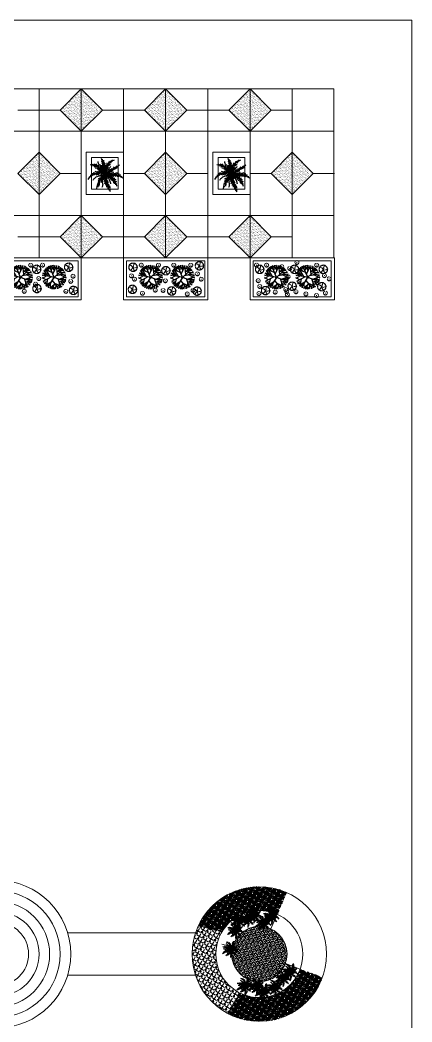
# Model space of a CAD drawing. Header units: millimetres. Extents: x 216896 to 446004, y 63591 to 243769.
# Drawn here: x 408846 to 446004, y 148796 to 243769 of the extents above; entities that cross this region are included whole.
import ezdxf

# ---------------------------------------------------------------- set-up
doc = ezdxf.new("R2010")
doc.units = ezdxf.units.MM
doc.layers.add('concr. box', color=250, linetype='Continuous', lineweight=20)
doc.layers.add('trees 1', color=84, linetype='Continuous', lineweight=5)
doc.layers.add('green', color=7, linetype='Continuous', true_color=0x45e718)
doc.layers.add('trees', color=7, linetype='Continuous', true_color=0x547000)
doc.layers.add('line pedestr', color=7, linetype='Continuous', lineweight=5, true_color=0x1c1c1c)
doc.layers.add('trees 2', color=7, linetype='Continuous', lineweight=5, true_color=0x91c200)
pattern_1 = [(148.3581808, (191652887.54, 11245906.94), (240.794809, 390.7670149), [459, 0]), (58.3581808, (191652887.54, 11245906.94), (390.7670149, -240.794809), [459, 0]), (148.3581808, (191652792.6, 11246100.25), (240.794809, 390.7670149), [94.5, -135, 94.5, -135]), (148.3581808, (191652913, 11246295.63), (240.794809, 390.7670149), [94.5, -135, 94.5, -135]), (58.3581808, (191652885.46, 11246122.3), (390.7670149, -240.794809), [94.5, -135, 94.5, -135]), (58.3581808, (191652690.1, 11246242.7), (390.7670149, -240.794809), [94.5, -135, 94.5, -135]), (103.3581808, (191652712.13, 11246149.82), (315.78091196, 74.98610296), [95.45941543, -229.1025971]), (103.3581808, (191652935.04, 11246202.75), (315.78091196, 74.98610296), [95.45941543, -229.1025971]), (13.3581808, (191652792.6, 11246100.25), (74.98610296, -315.78091196), [95.45941543, -229.1025971]), (13.3581808, (191652739.65, 11246323.15), (74.98610296, -315.78091196), [95.45941543, -229.1025971])]

# ---------------------------------------------------------------- blocks, each defined once
blk = doc.blocks.new('PAL')
for points in [[(153.96, 156.7), (154.14, 156.59), (154.07, 156.73)], [(154.08, 156.47), (154.34, 156.43), (154.19, 156.61)], [(154.24, 156.28), (154.6, 156.3), (154.42, 156.48)], [(154.43, 156.16), (154.83, 156.23), (154.61, 156.44)], [(154.77, 156.45), (155.1, 156.2), (154.66, 156.06)], [(155, 157.9), (154.96, 157.58), (154.9, 157.65)], [(154.92, 155.99), (155.31, 156.21), (155, 156.49)], [(154.93, 157.47), (155.05, 157.35), (155.11, 157.77)], [(155.19, 157.63), (155.18, 157.1), (155, 157.26)], [(155.02, 157.06), (155.3, 156.92), (155.32, 157.34)], [(155.05, 156.85), (155.45, 156.72), (155.41, 157.17)], [(155.25, 156.53), (155.53, 156.25), (155.16, 155.97)], [(155.52, 156.96), (155.58, 156.58), (155.2, 156.65)], [(155.63, 155.77), (155.61, 156.06), (155.24, 155.98)], [(155.42, 156.1), (155.71, 156.21), (155.71, 155.94)], [(155.44, 156.51), (155.72, 156.45), (155.65, 156.72)], [(155.5, 155.84), (155.77, 156.02), (155.81, 155.67)], [(155.51, 156.07), (155.7, 156.31), (155.52, 156.47)], [(155.57, 155.96), (155.78, 156.18), (155.84, 155.9)], [(155.63, 157.03), (155.85, 156.67), (156.13, 156.88)], [(156.19, 157.24), (155.87, 156.84), (155.67, 157.27)], [(156.05, 156.7), (155.83, 156.5), (155.67, 156.76)], [(156.04, 156.05), (155.82, 156.21), (155.78, 155.91)], [(155.79, 157.5), (155.92, 157.07), (156.22, 157.43)], [(156.08, 155.84), (155.83, 156.09), (155.8, 155.75)], [(156.32, 157.65), (155.99, 157.33), (155.9, 157.69)], [(156.05, 156.07), (155.92, 156.32), (156.11, 156.35)], [(156.21, 156.41), (155.96, 156.41), (156.06, 156.61)], [(156.27, 156.26), (156.02, 156.36), (156.4, 156.55)], [(156.04, 157.9), (156.05, 157.53), (156.44, 157.83)], [(156.3, 156.29), (156.04, 156.25), (156.18, 155.99)], [(156.38, 156.49), (156.12, 156.47), (156.2, 156.74)], [(156.49, 158.02), (156.14, 157.75), (156.17, 158.07)], [(156.33, 155.88), (156.18, 156.17), (156.47, 156.2)], [(156.49, 158.28), (156.23, 157.96), (156.3, 158.23)], [(156.54, 156.2), (156.26, 156.32), (156.63, 156.59)], [(156.57, 156.59), (156.28, 156.54), (156.33, 156.85)], [(156.63, 156.08), (156.37, 156.06), (156.43, 155.8)], [(156.8, 156.7), (156.46, 156.65), (156.49, 156.98)], [(156.82, 156.17), (156.48, 156.32), (156.88, 156.61)], [(156.66, 157.15), (156.58, 156.75), (156.99, 156.83)], [(157.13, 157.03), (156.72, 156.87), (156.84, 157.36)], [(157.26, 156.2), (156.72, 156.34), (157.1, 156.61)], [(156.95, 157.5), (156.9, 157.09), (157.17, 157.21)], [(157.49, 156.32), (156.99, 156.39), (157.38, 156.63)], [(157.19, 157.52), (157.02, 157.29), (157.07, 157.63)], [(157.65, 156.45), (157.32, 156.48), (157.48, 156.65)], [(157.85, 156.67), (157.55, 156.57), (157.69, 156.7)], [(154.28, 155.17), (154.51, 155.31), (154.24, 155.31)], [(154.5, 155.15), (154.74, 155.39), (154.4, 155.42)], [(154.7, 155.16), (154.98, 155.51), (154.54, 155.52)], [(154.66, 155.6), (155.18, 155.65), (155.05, 155.27)], [(155.27, 155.39), (155.34, 155.77), (154.91, 155.76)], [(155.04, 155.85), (155.47, 155.9), (155.47, 155.57)], [(155.43, 155.5), (155.72, 155.71), (155.85, 155.27)], [(155.44, 155.66), (155.75, 155.88), (155.82, 155.49)], [(155.44, 155.32), (155.68, 155.55), (155.83, 155.02)], [(155.47, 155.04), (155.63, 155.32), (155.75, 154.86)], [(155.64, 154.72), (155.58, 155.13), (155.47, 154.84)], [(155.49, 154.58), (155.53, 154.93)], [(156.15, 155.64), (155.86, 155.88), (155.86, 155.5)], [(155.86, 155.5), (155.95, 155.25), (155.94, 155.63), (156.29, 155.5)], [(156.43, 155.28), (156.02, 155.45), (156.1, 155.02)], [(156.31, 154.86), (156.15, 155.26), (156.47, 155.17)], [(156.54, 155.01), (156.29, 155.09), (156.45, 154.79)], [(156.71, 154.71), (156.49, 154.91), (156.6, 154.92)], [(156.59, 155.7), (156.52, 155.97), (156.78, 155.97)], [(157.15, 155.7), (156.66, 155.89), (156.96, 155.48)], [(157.23, 155.38), (156.97, 155.66), (157.32, 155.56)]]:
    blk.add_lwpolyline(points)
for centre, radius, start, end in [((160.55, 156.02), 4.74, 149.2725, 175.7189), ((155.13, 157.62), 1.42, 206.1678, 298.8527), ((153.84, 157.46), 2.25, 276.4241, 331.1994), ((157.33, 158.34), 2.48, 186.8007, 232.5313), ((146.93, 157.4), 8.94, 341.0229, 353.4051), ((157.53, 156.27), 1.71, 176.7505, 249.5716), ((155.43, 158.12), 1.79, 282.3691, 348.2759), ((156.36, 159.29), 2.97, 259.4397, 302.1776), ((147.87, 142.03), 16.4, 53.9971, 61.0215)]:
    blk.add_arc(centre, radius, start, end)
for points in [[(155.82, 156.37), (154.97, 156.64), (154.58, 156.86), (154.4, 157.11)], [(155.82, 156.37), (155.36, 155.39), (155.06, 155.1), (155.02, 154.87)], [(155.82, 156.37), (155.5, 157.22), (155.56, 157.59), (155.46, 157.94)], [(155.82, 156.37), (156.33, 157), (156.45, 157.4), (156.47, 157.48)], [(155.82, 156.37), (156.3, 155.68), (156.51, 155.44)]]:
    blk.add_spline(points, degree=3)
blk = doc.blocks.new('A13')
at = {"xscale": -1.401592727182447, "yscale": 1.401592727182432, "zscale": 1.401592727182435, "rotation": 180}
blk.add_blockref('PAL', (-218.39, 219.17), dxfattribs=at)
blk = doc.blocks.new('arber')
at = {"layer": 'trees 2'}
for p, q in [((-0.191, -0.004), (-0.181, 0.005)), ((-0.19, 0.014), (-0.175, 0.017)), ((-0.176, 0.032), (-0.189, 0.034)), ((-0.171, 0.015), (-0.189, 0.021)), ((-0.188, 0.008), (-0.177, 0.001)), ((-0.166, 0.042), (-0.184, 0.044)), ((-0.171, 0.048), (-0.179, 0.056)), ((-0.177, 0.071), (-0.165, 0.075)), ((-0.165, 0.062), (-0.174, 0.065)), ((-0.17, 0.081), (-0.162, 0.07)), ((-0.169, 0.088), (-0.155, 0.085)), ((-0.151, 0.081), (-0.165, 0.094)), ((-0.15, 0.099), (-0.161, 0.105)), ((-0.136, 0.104), (-0.152, 0.113)), ((-0.139, 0.112), (-0.144, 0.122)), ((-0.135, 0.135), (-0.122, 0.135)), ((-0.128, 0.123), (-0.135, 0.129)), ((-0.125, 0.142), (-0.122, 0.129)), ((-0.122, 0.148), (-0.11, 0.139)), ((-0.107, 0.135), (-0.116, 0.152)), ((-0.1, 0.15), (-0.107, 0.161)), ((-0.085, 0.151), (-0.096, 0.164)), ((-0.085, 0.159), (-0.085, 0.17)), ((-0.07, 0.164), (-0.074, 0.172)), ((-0.06, 0.181), (-0.062, 0.168)), ((-0.055, 0.185), (-0.047, 0.173)), ((-0.034, 0.179), (-0.037, 0.191)), ((0.021, -0.005), (-0.021, 0.005)), ((-0.017, 0.181), (-0.013, 0.191)), ((-0.001, 0.18), (-0.002, 0.19)), ((0.008, 0.015), (-0.001, -0.021)), ((0.003, 0.195), (0.011, 0.185)), ((0.055, 0.175), (0.062, 0.183)), ((0.095, 0.173), (0.091, 0.159)), ((0.119, 0.143), (0.129, 0.147)), ((0.129, 0.132), (0.135, 0.139)), ((0.142, 0.139), (0.141, 0.126)), ((0.157, 0.104), (0.167, 0.111)), ((0.165, 0.089), (0.176, 0.089)), ((0.171, 0.074), (0.179, 0.078)), ((0.188, 0.064), (0.174, 0.066)), ((0.174, 0.051), (0.193, 0.052)), ((0.192, 0.059), (0.179, 0.051)), ((0.185, 0.076), (0.18, 0.064)), ((0.18, 0.024), (0.197, 0.029)), ((0.186, 0.038), (0.198, 0.04)), ((0.187, 0.021), (0.198, 0.017)), ((0.187, 0.005), (0.196, 0.006)), ((0.201, 0.001), (0.192, -0.007)), ((-0.177, -0.023), (-0.187, -0.019)), ((-0.17, -0.027), (-0.187, -0.032)), ((-0.175, -0.041), (-0.187, -0.043)), ((-0.177, -0.008), (-0.186, -0.009)), ((-0.164, -0.053), (-0.183, -0.055)), ((-0.181, -0.062), (-0.169, -0.054)), ((-0.165, -0.015), (-0.177, -0.023)), ((-0.177, -0.067), (-0.164, -0.069)), ((-0.175, -0.079), (-0.169, -0.067)), ((-0.159, -0.04), (-0.171, -0.048)), ((-0.16, -0.077), (-0.168, -0.081)), ((-0.155, -0.091), (-0.166, -0.092)), ((-0.151, -0.054), (-0.163, -0.062)), ((-0.147, -0.092), (-0.161, -0.103)), ((-0.147, -0.107), (-0.157, -0.114)), ((-0.143, -0.065), (-0.155, -0.073)), ((-0.155, -0.073), (-0.154, -0.082)), ((-0.131, -0.114), (-0.148, -0.123)), ((-0.133, -0.097), (-0.145, -0.105)), ((-0.144, -0.129), (-0.135, -0.116)), ((-0.14, -0.08), (-0.14, -0.09)), ((-0.138, -0.132), (-0.125, -0.129)), ((-0.131, -0.142), (-0.131, -0.129)), ((-0.117, -0.098), (-0.129, -0.105)), ((-0.128, -0.088), (-0.127, -0.098)), ((-0.114, -0.112), (-0.126, -0.12)), ((-0.119, -0.134), (-0.125, -0.141)), ((-0.108, -0.146), (-0.118, -0.15)), ((-0.109, -0.124), (-0.109, -0.134)), ((-0.1, -0.143), (-0.109, -0.159)), ((-0.096, -0.133), (-0.102, -0.14)), ((-0.086, -0.152), (-0.102, -0.156)), ((-0.095, -0.157), (-0.101, -0.167)), ((-0.088, -0.112), (-0.1, -0.12)), ((-0.088, -0.144), (-0.099, -0.147)), ((-0.077, -0.158), (-0.09, -0.172)), ((-0.073, -0.122), (-0.084, -0.128)), ((-0.084, -0.176), (-0.081, -0.161)), ((-0.083, -0.129), (-0.082, -0.138)), ((-0.079, -0.156), (-0.076, -0.165)), ((-0.07, -0.137), (-0.078, -0.148)), ((-0.077, -0.177), (-0.066, -0.169)), ((-0.067, -0.183), (-0.072, -0.171)), ((-0.059, -0.142), (-0.065, -0.15)), ((-0.059, -0.172), (-0.061, -0.181)), ((-0.06, -0.156), (-0.056, -0.164)), ((-0.045, -0.137), (-0.053, -0.148)), ((-0.044, -0.178), (-0.052, -0.186)), ((-0.047, -0.149), (-0.051, -0.163)), ((-0.044, -0.159), (-0.048, -0.168)), ((-0.034, -0.166), (-0.043, -0.174)), ((-0.029, -0.174), (-0.042, -0.183)), ((-0.038, -0.173), (-0.04, -0.19)), ((-0.027, -0.141), (-0.035, -0.151)), ((-0.029, -0.15), (-0.033, -0.163)), ((-0.028, -0.183), (-0.03, -0.195)), ((-0.019, -0.155), (-0.023, -0.167)), ((-0.021, -0.175), (-0.015, -0.182)), ((-0.011, -0.177), (-0.017, -0.195)), ((-0.011, -0.197), (-0.013, -0.182)), ((-0.007, -0.155), (-0.01, -0.164)), ((-0.004, -0.168), (0.003, -0.175)), ((-0.004, -0.195), (0.003, -0.184)), ((0.008, -0.197), (-0.001, -0.188)), ((0.005, -0.145), (0.001, -0.159)), ((0.011, -0.183), (0.012, -0.192)), ((0.013, -0.166), (0.012, -0.175)), ((0.023, -0.143), (0.018, -0.155)), ((0.025, -0.169), (0.019, -0.179)), ((0.032, -0.175), (0.023, -0.188)), ((0.027, -0.184), (0.023, -0.194)), ((0.031, -0.176), (0.036, -0.193)), ((0.035, -0.153), (0.035, -0.166)), ((0.04, -0.172), (0.048, -0.178)), ((0.044, -0.182), (0.047, -0.194)), ((0.047, -0.149), (0.046, -0.159)), ((0.054, -0.136), (0.055, -0.15)), ((0.054, -0.161), (0.063, -0.165)), ((0.057, -0.17), (0.059, -0.189)), ((0.066, -0.188), (0.057, -0.175)), ((0.069, -0.153), (0.071, -0.162)), ((0.07, -0.128), (0.07, -0.141)), ((0.071, -0.184), (0.073, -0.171)), ((0.083, -0.181), (0.071, -0.176)), ((0.081, -0.152), (0.079, -0.164)), ((0.081, -0.167), (0.085, -0.175)), ((0.085, -0.133), (0.09, -0.145)), ((0.09, -0.154), (0.086, -0.17)), ((0.095, -0.125), (0.098, -0.135)), ((0.095, -0.161), (0.096, -0.172)), ((0.096, -0.153), (0.107, -0.167)), ((0.097, -0.15), (0.106, -0.152)), ((0.108, -0.125), (0.111, -0.135)), ((0.111, -0.153), (0.118, -0.163)), ((0.118, -0.137), (0.126, -0.155)), ((0.132, -0.151), (0.12, -0.142)), ((0.125, -0.112), (0.125, -0.122)), ((0.13, -0.118), (0.133, -0.128)), ((0.136, -0.145), (0.133, -0.132)), ((0.146, -0.138), (0.133, -0.137)), ((0.138, -0.126), (0.145, -0.131)), ((0.14, -0.11), (0.143, -0.12)), ((0.147, -0.107), (0.162, -0.116)), ((0.15, -0.115), (0.154, -0.125)), ((0.161, -0.084), (0.176, -0.097)), ((0.161, -0.101), (0.171, -0.108)), ((0.18, -0.091), (0.165, -0.087)), ((0.181, -0.084), (0.173, -0.073)), ((0.187, -0.074), (0.175, -0.078)), ((0.176, -0.065), (0.184, -0.068)), ((0.177, -0.045), (0.194, -0.047)), ((0.181, -0.018), (0.199, -0.024)), ((0.182, -0.051), (0.19, -0.058)), ((0.201, -0.017), (0.186, -0.02)), ((0.187, -0.034), (0.199, -0.036)), ((0.199, -0.011), (0.188, -0.004))]:
    blk.add_line(p, q, dxfattribs=at)
blk = doc.blocks.new('A$C19F01AD3')
at = {"color": 0}
for p, q in [((-0.281, 0.137), (-0.489, 0.808)), ((-0.292, 0.682), (-0.444, 0.833)), ((-0.41, 0.656), (-0.413, 0.85)), ((-0.095, 0.686), (-0.355, 0.876)), ((-0.284, 0.566), (-0.306, 0.895)), ((-0.115, 0.82), (-0.22, 0.92)), ((-0.199, 0.762), (-0.197, 0.926)), ((-0.003, 0.066), (-0.132, 0.938)), ((-0.108, 0.772), (-0.021, 0.947)), ((0.036, 0.751), (-0.094, 0.942)), ((-0.071, 0.523), (0.125, 0.94)), ((-0.03, 0.247), (0.451, 0.836)), ((0.181, 0.505), (0.055, 0.946)), ((0.139, 0.654), (0.295, 0.902)), ((0.301, 0.652), (0.208, 0.926)), ((0.327, 0.171), (0.415, 0.854)), ((-0.191, 0.096), (-0.93, -0.097)), ((-0.514, 0.243), (-0.925, 0.146)), ((-0.649, -0.024), (-0.917, 0.192)), ((-0.365, 0.409), (-0.874, 0.342)), ((-0.056, 0.034), (-0.851, 0.397)), ((-0.519, 0.01), (-0.785, -0.504)), ((-0.537, 0.486), (-0.78, 0.526)), ((-0.603, 0.378), (-0.762, 0.551)), ((-0.427, 0.608), (-0.645, 0.687)), ((-0.423, 0.202), (-0.625, 0.705)), ((-0.053, 0.401), (-0.557, 0.761)), ((0.057, 0.032), (0.844, 0.436)), ((0.172, 0.091), (0.947, 0.026)), ((0.354, 0.378), (0.885, 0.344)), ((0.381, 0.592), (0.656, 0.688)), ((0.438, 0.069), (0.92, 0.232)), ((0.447, 0.372), (0.728, 0.611)), ((0.481, 0.25), (0.935, 0.157)), ((0.537, 0.448), (0.555, 0.771)), ((0.542, 0.06), (0.9, -0.29)), ((0.581, 0.486), (0.812, 0.493)), ((0.61, 0.361), (0.792, 0.525)), ((-0.623, -0.191), (-0.916, -0.185)), ((-0.695, -0.33), (-0.891, -0.28)), ((-0.739, -0.188), (-0.874, -0.33)), ((-0.33, -0.318), (-0.818, -0.45)), ((-0.579, -0.491), (-0.753, -0.551)), ((-0.048, -0.045), (-0.672, -0.648)), ((-0.544, -0.376), (-0.636, -0.683)), ((-0.158, -0.58), (-0.551, -0.753)), ((-0.44, -0.424), (-0.504, -0.786)), ((-0.393, -0.684), (-0.371, -0.857)), ((-0.092, -0.504), (-0.391, -0.848)), ((-0.066, -0.756), (-0.281, -0.891)), ((-0.245, -0.681), (-0.239, -0.903)), ((-0.222, -0.214), (0.101, -0.931)), ((-0.018, -0.666), (-0.154, -0.922)), ((-0.135, -0.408), (0.394, -0.852)), ((0.148, -0.645), (0.016, -0.936)), ((0.058, -0.031), (0.774, -0.539)), ((0.282, -0.506), (0.196, -0.916)), ((0.25, -0.167), (0.318, -0.882)), ((0.276, -0.444), (0.808, -0.487)), ((0.289, -0.582), (0.583, -0.738)), ((0.351, -0.239), (0.926, -0.196)), ((0.426, -0.456), (0.522, -0.782)), ((0.447, -0.307), (0.864, -0.381)), ((0.458, -0.563), (0.724, -0.603)), ((0.513, -0.354), (0.675, -0.657)), ((0.592, -0.221), (0.832, -0.446)), ((0.66, -0.055), (0.944, -0.08))]:
    blk.add_line(p, q, dxfattribs=at)
blk.add_circle((0, 0), 0.0659, dxfattribs=at)
blk = doc.blocks.new('arbor3')
at = {"layer": 'trees 1'}
for p, q in [((-0.416, 0.014), (-0.341, 0.016)), ((-0.405, 0.121), (-0.332, 0.105)), ((-0.39, 0.173), (-0.319, 0.148)), ((-0.368, 0.222), (-0.301, 0.189)), ((-0.34, 0.269), (-0.278, 0.227)), ((-0.294, 0.301), (-0.305, 0.313)), ((-0.268, 0.301), (-0.294, 0.301)), ((-0.218, 0.288), (-0.268, 0.301)), ((-0.243, 0.336), (-0.26, 0.356)), ((-0.218, 0.288), (-0.243, 0.336)), ((-0.23, 0.365), (-0.222, 0.384)), ((-0.213, 0.333), (-0.23, 0.365)), ((-0.218, 0.288), (-0.213, 0.333)), ((-0.162, 0.245), (-0.218, 0.288)), ((-0.178, 0.41), (-0.144, 0.343)), ((-0.122, 0.222), (-0.162, 0.245)), ((-0.128, 0.431), (-0.102, 0.36)), ((-0.082, 0.197), (-0.122, 0.222)), ((-0.047, 0.118), (-0.082, 0.197)), ((-0.076, 0.445), (-0.059, 0.373)), ((-0.008, 0.08), (-0.047, 0.118)), ((0.001, 0.013), (-0.034, -0.016)), ((-0.023, 0.454), (-0.015, 0.379)), ((0.008, 0.041), (-0.008, 0.08)), ((0.001, 0.013), (-0.008, -0.074)), ((0.024, 0.009), (0.059, -0.053)), ((0.029, 0.036), (0.074, 0.074)), ((0.031, 0.455), (0.03, 0.38)), ((0.085, 0.449), (0.074, 0.375)), ((0.074, 0.074), (0.088, 0.117)), ((0.088, 0.18), (0.134, 0.219)), ((0.088, 0.117), (0.088, 0.18)), ((0.138, 0.437), (0.118, 0.365)), ((0.134, 0.219), (0.158, 0.282)), ((0.157, 0.418), (0.159, 0.43)), ((0.165, 0.385), (0.157, 0.418)), ((0.158, 0.282), (0.188, 0.333)), ((0.188, 0.333), (0.165, 0.385)), ((0.188, 0.333), (0.21, 0.38)), ((0.188, 0.333), (0.217, 0.337)), ((0.21, 0.38), (0.223, 0.401)), ((0.217, 0.337), (0.242, 0.362)), ((0.242, 0.362), (0.275, 0.344)), ((0.322, 0.327), (0.269, 0.274)), ((0.275, 0.344), (0.298, 0.349)), ((0.357, 0.286), (0.299, 0.24)), ((0.387, 0.241), (0.323, 0.202)), ((0.412, 0.193), (0.343, 0.162)), ((0.43, 0.142), (0.358, 0.12)), ((0.441, 0.089), (0.367, 0.076)), ((0.446, 0.035), (0.371, 0.032)), ((-0.411, -0.04), (-0.337, -0.028)), ((-0.4, -0.093), (-0.328, -0.072)), ((-0.382, -0.144), (-0.313, -0.114)), ((-0.336, -0.161), (-0.37, -0.169)), ((-0.312, -0.175), (-0.336, -0.161)), ((-0.279, -0.218), (-0.318, -0.25)), ((-0.299, -0.188), (-0.312, -0.175)), ((-0.254, -0.193), (-0.299, -0.188)), ((-0.254, -0.193), (-0.279, -0.218)), ((-0.228, -0.174), (-0.254, -0.193)), ((-0.231, -0.266), (-0.237, -0.325)), ((-0.229, -0.232), (-0.231, -0.266)), ((-0.228, -0.174), (-0.229, -0.232)), ((-0.19, -0.147), (-0.228, -0.174)), ((-0.207, -0.345), (-0.169, -0.281)), ((-0.172, -0.121), (-0.19, -0.147)), ((-0.145, -0.108), (-0.172, -0.121)), ((-0.159, -0.37), (-0.13, -0.301)), ((-0.115, -0.085), (-0.145, -0.108)), ((-0.089, -0.048), (-0.115, -0.085)), ((-0.108, -0.389), (-0.088, -0.317)), ((-0.034, -0.016), (-0.089, -0.048)), ((-0.055, -0.401), (-0.044, -0.327)), ((-0.008, -0.074), (0.013, -0.094)), ((-0.001, -0.407), (0, -0.332)), ((0.013, -0.094), (0.015, -0.139)), ((0.015, -0.139), (0.021, -0.194)), ((0.021, -0.194), (0.033, -0.228)), ((0.033, -0.228), (0.041, -0.267)), ((0.041, -0.267), (0.07, -0.307)), ((0.07, -0.307), (0.044, -0.37)), ((0.044, -0.37), (0.047, -0.406)), ((0.07, -0.307), (0.106, -0.319)), ((0.106, -0.319), (0.096, -0.368)), ((0.096, -0.368), (0.103, -0.398)), ((0.106, -0.319), (0.147, -0.333)), ((0.12, -0.067), (0.201, -0.07)), ((0.147, -0.333), (0.166, -0.38)), ((0.208, -0.361), (0.174, -0.295)), ((0.201, -0.07), (0.292, -0.071)), ((0.255, -0.334), (0.212, -0.272)), ((0.298, -0.301), (0.248, -0.245)), ((0.336, -0.263), (0.28, -0.214)), ((0.292, -0.071), (0.403, -0.073)), ((0.37, -0.221), (0.308, -0.179)), ((0.398, -0.174), (0.331, -0.141)), ((0.353, -0.072), (0.381, -0.05)), ((0.353, -0.072), (0.373, -0.099)), ((0.373, -0.099), (0.409, -0.119)), ((0.381, -0.05), (0.417, -0.037)), ((0.403, -0.073), (0.43, -0.093)), ((0.409, -0.119), (0.417, -0.131)), ((0.417, -0.037), (0.445, -0.012))]:
    blk.add_line(p, q, dxfattribs=at)
blk.add_circle((0.015, 0.024), 0.0177, dxfattribs=at)
blk = doc.blocks.new('PALM')
for points in [[(-0.81, 1.53), (-0.85, 1.21), (-0.92, 1.28)], [(-0.89, 1.1), (-0.76, 0.98), (-0.71, 1.4)], [(-0.63, 1.26), (-0.64, 0.73), (-0.81, 0.88)], [(0.51, 1.27), (0.17, 0.95), (0.08, 1.32)], [(0.23, 1.53), (0.23, 1.16), (0.62, 1.45)], [(0.67, 1.65), (0.32, 1.38), (0.36, 1.7)], [(0.67, 1.91), (0.41, 1.59), (0.48, 1.86)], [(1.37, 1.15), (1.2, 0.92), (1.25, 1.26)], [(-1.85, 0.33), (-1.68, 0.22), (-1.74, 0.35)], [(-1.73, 0.1), (-1.48, 0.06), (-1.62, 0.24)], [(-1.58, -0.09), (-1.22, -0.07), (-1.4, 0.1)], [(-1.39, -0.22), (-0.99, -0.14), (-1.21, 0.07)], [(-1.04, 0.08), (-0.72, -0.18), (-1.16, -0.31)], [(-0.9, -0.38), (-0.51, -0.17), (-0.82, 0.12)], [(-0.8, 0.69), (-0.52, 0.54), (-0.49, 0.97)], [(-0.77, 0.48), (-0.37, 0.35), (-0.41, 0.79)], [(-0.57, 0.16), (-0.29, -0.12), (-0.66, -0.41)], [(-0.29, 0.59), (-0.24, 0.21), (-0.61, 0.28)], [(-0.38, 0.14), (-0.1, 0.08), (-0.16, 0.35)], [(-0.31, -0.3), (-0.12, -0.06), (-0.3, 0.1)], [(-0.19, 0.66), (0.03, 0.3), (0.31, 0.5)], [(0.23, 0.33), (0.01, 0.13), (-0.15, 0.39)], [(0.37, 0.87), (0.06, 0.47), (-0.14, 0.89)], [(-0.03, 1.13), (0.1, 0.7), (0.4, 1.06)], [(0.39, 0.04), (0.14, 0.04), (0.24, 0.24)], [(0.45, -0.11), (0.2, -0.01), (0.58, 0.18)], [(0.56, 0.12), (0.3, 0.09), (0.38, 0.37)], [(0.72, -0.17), (0.44, -0.05), (0.81, 0.22)], [(0.75, 0.22), (0.47, 0.17), (0.51, 0.47)], [(0.98, 0.33), (0.64, 0.28), (0.67, 0.61)], [(1, -0.21), (0.67, -0.05), (1.06, 0.24)], [(0.84, 0.78), (0.76, 0.38), (1.17, 0.45)], [(1.31, 0.65), (0.9, 0.5), (1.02, 0.99)], [(1.45, -0.17), (0.91, -0.03), (1.28, 0.24)], [(1.13, 1.13), (1.08, 0.72), (1.36, 0.84)], [(1.67, -0.05), (1.17, 0.02), (1.56, 0.26)], [(1.83, 0.08), (1.5, 0.11), (1.67, 0.28)], [(2.04, 0.3), (1.73, 0.2), (1.87, 0.33)], [(-1.53, -1.2), (-1.31, -1.07), (-1.58, -1.06)], [(-1.32, -1.22), (-1.07, -0.98), (-1.42, -0.95)], [(-1.12, -1.21), (-0.83, -0.86), (-1.27, -0.85)], [(-1.15, -0.77), (-0.63, -0.73), (-0.76, -1.1)], [(-0.55, -0.98), (-0.48, -0.6), (-0.91, -0.61)], [(-0.78, -0.52), (-0.34, -0.47), (-0.35, -0.8)], [(-0.19, -0.6), (-0.21, -0.31), (-0.58, -0.39)], [(-0.4, -0.27), (-0.1, -0.17), (-0.1, -0.43)], [(-0.39, -0.88), (-0.1, -0.66), (0.03, -1.1)], [(-0.38, -0.71), (-0.07, -0.49), (0, -0.88)], [(-0.38, -1.05), (-0.13, -0.82), (0.01, -1.35)], [(-0.35, -1.33), (-0.19, -1.05), (-0.06, -1.51)], [(-0.31, -0.53), (-0.05, -0.35), (-0.01, -0.7)], [(-0.25, -0.41), (-0.04, -0.19), (0.02, -0.47)], [(0.22, -0.32), (0, -0.16), (-0.04, -0.46)], [(0.26, -0.53), (0.01, -0.29), (-0.02, -0.62)], [(0.34, -0.73), (0.04, -0.49), (0.04, -0.88)], [(0.04, -0.88), (0.13, -1.12), (0.12, -0.74), (0.47, -0.87)], [(0.23, -0.3), (0.1, -0.06), (0.29, -0.02)], [(0.62, -1.09), (0.21, -0.92), (0.28, -1.35)], [(0.49, -0.08), (0.23, -0.12), (0.36, -0.38)], [(0.49, -1.51), (0.33, -1.11), (0.66, -1.2)], [(0.51, -0.5), (0.36, -0.2), (0.66, -0.17)], [(0.82, -0.29), (0.56, -0.31), (0.61, -0.58)], [(0.78, -0.67), (0.7, -0.4), (0.96, -0.41)], [(1.33, -0.67), (0.84, -0.49), (1.14, -0.89)], [(1.41, -0.99), (1.15, -0.71), (1.5, -0.81)], [(-0.18, -1.65), (-0.23, -1.25), (-0.35, -1.53)], [(-0.32, -1.79), (-0.29, -1.44)], [(0.73, -1.36), (0.48, -1.29), (0.64, -1.59)], [(0.9, -1.66), (0.67, -1.46), (0.78, -1.45)]]:
    blk.add_lwpolyline(points)
for centre, radius, start, end in [((1.51, 1.97), 2.48, 186.8007, 232.5313), ((4.73, -0.35), 4.74, 149.2725, 175.7189), ((-0.38, 1.75), 1.79, 282.3691, 348.2759), ((-0.69, 1.25), 1.42, 206.1678, 298.8527), ((0.54, 2.92), 2.97, 259.4397, 302.1776), ((-1.97, 1.08), 2.25, 276.4241, 331.1994), ((-8.88, 1.03), 8.94, 341.0229, 353.4051), ((1.71, -0.1), 1.71, 176.7505, 249.5716), ((-7.94, -14.34), 16.4, 53.9971, 61.0215)]:
    blk.add_arc(centre, radius, start, end)
for points in [[(0, 0), (-0.32, 0.85), (-0.26, 1.22), (-0.36, 1.56)], [(0, 0), (-0.84, 0.27), (-1.23, 0.48), (-1.42, 0.74)], [(0, 0), (0.51, 0.63), (0.64, 1.03), (0.66, 1.11)], [(0, 0), (-0.46, -0.98), (-0.76, -1.28), (-0.8, -1.5)], [(0, 0), (0.48, -0.69), (0.7, -0.93)]]:
    blk.add_spline(points, degree=3)
blk = doc.blocks.new('plab')
at = {"layer": 'concr. box', "color": 0}
blk.add_lwpolyline([(0, 0), (3.404, -0.912), (2.368, -4.776), (-1.035, -3.864), (0, 0)], dxfattribs=at)
blk.add_lwpolyline([(0.354, -0.612), (2.791, -1.266), (2.015, -4.163), (-0.423, -3.51)], close=True, dxfattribs=at)
at = {"color": 0, "xscale": -0.8075124294537451, "yscale": 0.807512429455528, "zscale": 0.8075124294476533, "rotation": 164.9999999997417}
blk.add_blockref('PALM', (1.167, -2.468), dxfattribs=at)

msp = doc.modelspace()

# ---------------------------------------------------------------- hatches: boundary and pattern name
at = {"layer": 'green'}
h = msp.add_hatch(dxfattribs=at)
h.set_pattern_fill('DECOTILE', color=256, scale=675, angle=31.64182, style=0, pattern_type=2)
h.set_pattern_definition(pattern_1)
h.paths.add_polyline_path([(434149, 161046), (433227, 158994, 0.383583), (427973, 157311), (425758, 157926, -0.410148)])
at = {"layer": 'green', "lineweight": 0}
h = msp.add_hatch(dxfattribs=at)
h.set_pattern_fill('CTYSQMK2', color=256, scale=675, angle=31.64182, style=0, pattern_type=2)
h.set_pattern_definition([(148.3581808, (191652815.3, 11245951.46), (-117.62525955, 495.342607), [550.293, -169.707]), (58.3581808, (191652932.06, 11245979.2), (495.342607, 117.62525955), [550.293, -169.707]), (103.3581808, (191652842.16, 11246357.77), (495.3436943, 117.6255178), [120, -389.118]), (193.3581808, (191652842.16, 11246357.77), (-117.6255178, 495.3436943), [120, -389.118]), (103.3581808, (191652725.4, 11246330.05), (495.3436943, 117.6255178), [120, -389.118]), (193.3581808, (191652814.43, 11246474.5), (-117.6255178, 495.3436943), [120, -389.118])])
h.paths.add_polyline_path([(425333, 153759, -0.168952), (425758, 157926), (427973, 157311, 0.192653), (427522, 154279, 0.219132), (429650, 151563), (428509, 149621, -0.213906)])
at = {"layer": 'green'}
h = msp.add_hatch(dxfattribs=at)
h.set_pattern_fill('CIRC', color=256, scale=375, angle=76.64182, style=0, pattern_type=2)
h.set_pattern_definition([(103.3581808, (191652852.9, 11246052.9), (278.2151018, 451.49347406), [75, -300]), (13.3581808, (191653033.5, 11245941.6), (451.49347406, -278.2151018), [75, -300]), (58.3581808, (191652854.72, 11246207.5), (364.85464232, 86.63896775), [53.0330086, -477.29707725]), (58.3581808, (191653170.76, 11246012.74), (364.85464232, 86.63896775), [53.0330086, -477.29707725]), (328.3581808, (191652906.7, 11245988.58), (86.63896775, -364.85464232), [53.0330086, -477.29707725]), (328.3581808, (191653101.45, 11246304.62), (86.63896775, -364.85464232), [53.0330086, -477.29707725]), (39.92323201, (191653106.46, 11245958.93), (364.85428791, 86.63918626), [83.85254914, -754.6729425]), (39.92323201, (191652882.54, 11246252.64), (364.85428791, 86.63918626), [83.85254914, -754.673205]), (309.92323201, (191652852.89, 11246052.89), (86.63918626, -364.85428791), [83.85254914, -754.673205]), (309.92323201, (191653146.6, 11246276.8), (86.63918626, -364.85428791), [83.85254914, -754.673205]), (256.79312961, (191652852.89, 11246052.89), (86.63918597, -364.85428798), [83.85254914, -754.6729425]), (256.79312961, (191652854.72, 11246207.49), (86.63918597, -364.85428798), [83.85254914, -754.6729425]), (166.79312961, (191653033.48, 11245941.6), (-364.85428798, -86.63918597), [83.85254914, -754.6729425]), (166.79312961, (191653101.45, 11246304.62), (-364.85428798, -86.63918597), [83.85254914, -754.6729425])])
h.paths.add_polyline_path([(428982, 154625, -1), (434090, 155838, -1)])
h = msp.add_hatch(dxfattribs=at)
h.set_pattern_fill('CIRC', color=256, scale=375, angle=76.64182, style=0, pattern_type=2)
h.set_pattern_definition([(103.3581808, (191652852.9, 11246052.9), (278.2151018, 451.49347406), [75, -300]), (13.3581808, (191653033.5, 11245941.6), (451.49347406, -278.2151018), [75, -300]), (58.3581808, (191652854.72, 11246207.5), (364.85464232, 86.63896775), [53.0330086, -477.29707725]), (58.3581808, (191653170.76, 11246012.74), (364.85464232, 86.63896775), [53.0330086, -477.29707725]), (328.3581808, (191652906.7, 11245988.58), (86.63896775, -364.85464232), [53.0330086, -477.29707725]), (328.3581808, (191653101.45, 11246304.62), (86.63896775, -364.85464232), [53.0330086, -477.29707725]), (39.92323201, (191653106.46, 11245958.93), (364.8542879, 86.63918626), [83.85254914, -754.6729425]), (39.92323201, (191652882.54, 11246252.64), (364.8542879, 86.63918626), [83.85254914, -754.673205]), (309.92323201, (191652852.89, 11246052.89), (86.63918626, -364.8542879), [83.85254914, -754.673205]), (309.92323201, (191653146.6, 11246276.8), (86.63918626, -364.8542879), [83.85254914, -754.673205]), (256.79312961, (191652852.89, 11246052.89), (86.63918597, -364.85428798), [83.85254914, -754.6729425]), (256.79312961, (191652854.72, 11246207.5), (86.63918597, -364.85428798), [83.85254914, -754.6729425]), (166.79312961, (191653033.48, 11245941.6), (-364.85428798, -86.63918597), [83.85254914, -754.6729425]), (166.79312961, (191653101.45, 11246304.62), (-364.85428798, -86.63918597), [83.85254914, -754.6729425])])
h.paths.add_polyline_path([(428982, 154625, -1), (434090, 155838, -1)])
h = msp.add_hatch(dxfattribs=at)
h.set_pattern_fill('DECOTILE', color=256, scale=675, angle=31.64182, style=0, pattern_type=2)
h.set_pattern_definition(pattern_1)
h.paths.add_polyline_path([(429650, 151563, 0.450571), (435407, 153809), (437519, 153032, -0.45659), (428509, 149621)])
at = {"layer": 'line pedestr'}
h = msp.add_hatch(dxfattribs=at)
h.set_pattern_fill('AR-SAND', color=256, scale=4.374, angle=178.80861, style=0)
h.set_pattern_definition([(216.3086, (365027.52, 269985.07), (2.54607, -214.1686), [0, -168.8714, 0, -188.8693, 0, -180.53685]), (186.3086, (365027.52, 269985.07), (-203.0981, -309.3833), [0, -91.10167, 0, -152.20645, 0, -58.3273]), (146.3086, (365164.15, 269982.23), (-345.91834, 6.5652), [0, -55.5498, 0, -199.9793, 0, -261.08406]), (136.3086, (365164.15, 269982.23), (-335.9348, -90.544), [0, -27.7749, 0, -131.09753, 0, -149.98446])])
edge = h.paths.add_edge_path()
edge.add_line((414680, 233232), (412651, 235232))
edge.add_line((412651, 235232), (414651, 237232))
edge.add_line((414651, 237232), (416651, 235232))
edge.add_line((416651, 235232), (414651, 233232))
h = msp.add_hatch(dxfattribs=at)
h.set_pattern_fill('AR-SAND', color=256, scale=4.374, angle=178.80861, style=0)
h.set_pattern_definition([(216.3086, (373027.52, 269985.07), (2.54607, -214.1686), [0, -168.8714, 0, -188.8693, 0, -180.53685]), (186.3086, (373027.52, 269985.07), (-203.0981, -309.3833), [0, -91.10167, 0, -152.20645, 0, -58.3273]), (146.3086, (373164.15, 269982.23), (-345.91834, 6.5652), [0, -55.5498, 0, -199.9793, 0, -261.08406]), (136.3086, (373164.15, 269982.23), (-335.9348, -90.544), [0, -27.7749, 0, -131.09753, 0, -149.98446])])
edge = h.paths.add_edge_path()
edge.add_line((422680, 233232), (420651, 235232))
edge.add_line((420651, 235232), (422651, 237232))
edge.add_line((422651, 237232), (424651, 235232))
edge.add_line((424651, 235232), (422651, 233232))
h = msp.add_hatch(dxfattribs=at)
h.set_pattern_fill('AR-SAND', color=256, scale=4.374, angle=178.80861, style=0)
h.set_pattern_definition([(216.3086, (381027.52, 269985.07), (2.54607, -214.1686), [0, -168.8714, 0, -188.8693, 0, -180.53685]), (186.3086, (381027.52, 269985.07), (-203.0981, -309.3833), [0, -91.10167, 0, -152.20645, 0, -58.3273]), (146.3086, (381164.15, 269982.23), (-345.91834, 6.5652), [0, -55.5498, 0, -199.9793, 0, -261.08406]), (136.3086, (381164.15, 269982.23), (-335.9348, -90.544), [0, -27.7749, 0, -131.09753, 0, -149.98446])])
edge = h.paths.add_edge_path()
edge.add_line((430680, 233232), (428651, 235232))
edge.add_line((428651, 235232), (430651, 237232))
edge.add_line((430651, 237232), (432651, 235232))
edge.add_line((432651, 235232), (430651, 233232))
h = msp.add_hatch(dxfattribs=at)
h.set_pattern_fill('AR-SAND', color=256, scale=4.374, angle=178.80861, style=0)
h.set_pattern_definition([(216.3086, (361027.52, 263985.07), (2.54607, -214.1686), [0, -168.8714, 0, -188.8693, 0, -180.53685]), (186.3086, (361027.52, 263985.07), (-203.0981, -309.3833), [0, -91.10167, 0, -152.20645, 0, -58.3273]), (146.3086, (361164.15, 263982.23), (-345.91834, 6.5652), [0, -55.5498, 0, -199.9793, 0, -261.08406]), (136.3086, (361164.15, 263982.23), (-335.9348, -90.544), [0, -27.7749, 0, -131.09753, 0, -149.98446])])
edge = h.paths.add_edge_path()
edge.add_line((410680, 227232), (408651, 229232))
edge.add_line((408651, 229232), (410651, 231232))
edge.add_line((410651, 231232), (412651, 229232))
edge.add_line((412651, 229232), (410651, 227232))
h = msp.add_hatch(dxfattribs=at)
h.set_pattern_fill('AR-SAND', color=256, scale=4.374, angle=178.80861, style=0)
h.set_pattern_definition([(216.3086, (373027.52, 263985.07), (2.54607, -214.1686), [0, -168.8714, 0, -188.8693, 0, -180.53685]), (186.3086, (373027.52, 263985.07), (-203.0981, -309.3833), [0, -91.10167, 0, -152.20645, 0, -58.3273]), (146.3086, (373164.15, 263982.23), (-345.91834, 6.5652), [0, -55.5498, 0, -199.9793, 0, -261.08406]), (136.3086, (373164.15, 263982.23), (-335.9348, -90.544), [0, -27.7749, 0, -131.09753, 0, -149.98446])])
edge = h.paths.add_edge_path()
edge.add_line((422680, 227232), (420651, 229232))
edge.add_line((420651, 229232), (422651, 231232))
edge.add_line((422651, 231232), (424651, 229232))
edge.add_line((424651, 229232), (422651, 227232))
h = msp.add_hatch(dxfattribs=at)
h.set_pattern_fill('AR-SAND', color=256, scale=4.374, angle=178.80861, style=0)
h.set_pattern_definition([(216.3086, (385027.52, 263985.07), (2.54607, -214.1686), [0, -168.8714, 0, -188.8693, 0, -180.53685]), (186.3086, (385027.52, 263985.07), (-203.0981, -309.3833), [0, -91.10167, 0, -152.20645, 0, -58.3273]), (146.3086, (385164.15, 263982.23), (-345.91834, 6.5652), [0, -55.5498, 0, -199.9793, 0, -261.08406]), (136.3086, (385164.15, 263982.23), (-335.9348, -90.544), [0, -27.7749, 0, -131.09753, 0, -149.98446])])
edge = h.paths.add_edge_path()
edge.add_line((434680, 227232), (432651, 229232))
edge.add_line((432651, 229232), (434651, 231232))
edge.add_line((434651, 231232), (436651, 229232))
edge.add_line((436651, 229232), (434651, 227232))
h = msp.add_hatch(dxfattribs=at)
h.set_pattern_fill('AR-SAND', color=256, scale=4.374, angle=178.80861, style=0)
h.set_pattern_definition([(216.3086, (365027.52, 257985.07), (2.54607, -214.1686), [0, -168.8714, 0, -188.8693, 0, -180.53685]), (186.3086, (365027.52, 257985.07), (-203.0981, -309.3833), [0, -91.10167, 0, -152.20645, 0, -58.3273]), (146.3086, (365164.15, 257982.23), (-345.91834, 6.5652), [0, -55.5498, 0, -199.9793, 0, -261.08406]), (136.3086, (365164.15, 257982.23), (-335.9348, -90.544), [0, -27.7749, 0, -131.09753, 0, -149.98446])])
edge = h.paths.add_edge_path()
edge.add_line((414680, 221232), (412651, 223232))
edge.add_line((412651, 223232), (414651, 225232))
edge.add_line((414651, 225232), (416651, 223232))
edge.add_line((416651, 223232), (414651, 221232))
h = msp.add_hatch(dxfattribs=at)
h.set_pattern_fill('AR-SAND', color=256, scale=4.374, angle=178.80861, style=0)
h.set_pattern_definition([(216.3086, (373027.52, 257985.07), (2.54607, -214.1686), [0, -168.8714, 0, -188.8693, 0, -180.53685]), (186.3086, (373027.52, 257985.07), (-203.0981, -309.3833), [0, -91.10167, 0, -152.20645, 0, -58.3273]), (146.3086, (373164.15, 257982.23), (-345.91834, 6.5652), [0, -55.5498, 0, -199.9793, 0, -261.08406]), (136.3086, (373164.15, 257982.23), (-335.9348, -90.544), [0, -27.7749, 0, -131.09753, 0, -149.98446])])
edge = h.paths.add_edge_path()
edge.add_line((422680, 221232), (420651, 223232))
edge.add_line((420651, 223232), (422651, 225232))
edge.add_line((422651, 225232), (424651, 223232))
edge.add_line((424651, 223232), (422651, 221232))
h = msp.add_hatch(dxfattribs=at)
h.set_pattern_fill('AR-SAND', color=256, scale=4.374, angle=178.80861, style=0)
h.set_pattern_definition([(216.3086, (381027.52, 257985.07), (2.54607, -214.1686), [0, -168.8714, 0, -188.8693, 0, -180.53685]), (186.3086, (381027.52, 257985.07), (-203.0981, -309.3833), [0, -91.10167, 0, -152.20645, 0, -58.3273]), (146.3086, (381164.15, 257982.23), (-345.91834, 6.5652), [0, -55.5498, 0, -199.9793, 0, -261.08406]), (136.3086, (381164.15, 257982.23), (-335.9348, -90.544), [0, -27.7749, 0, -131.09753, 0, -149.98446])])
edge = h.paths.add_edge_path()
edge.add_line((430680, 221232), (428651, 223232))
edge.add_line((428651, 223232), (430651, 225232))
edge.add_line((430651, 225232), (432651, 223232))
edge.add_line((432651, 223232), (430651, 221232))

# ---------------------------------------------------------------- linework, layer by layer
at = {"layer": 'concr. box'}
for points in [[(406651, 217232), (406651, 221232), (414651, 221232), (414651, 217232), (406651, 217232)], [(418651, 217232), (418651, 221232), (426651, 221232), (426651, 217232), (418651, 217232)], [(430651, 217232), (430651, 221232), (438651, 221232), (438651, 217232), (430651, 217232)]]:
    msp.add_lwpolyline(points, dxfattribs=at)
for points in [[(406951, 217532), (406951, 220932), (414351, 220932), (414351, 217532)], [(418951, 217532), (418951, 220932), (426351, 220932), (426351, 217532)], [(430951, 217532), (430951, 220932), (438351, 220932), (438351, 217532)]]:
    msp.add_lwpolyline(points, close=True, dxfattribs=at)
at = {"layer": 'line pedestr'}
for p, q in [((428583, 237232), (358651, 237232)), ((410651, 221232), (410651, 237232)), ((414651, 237232), (412651, 235232)), ((414651, 221232), (414651, 237232)), ((416651, 235232), (414651, 237232)), ((418651, 221232), (418651, 237232)), ((422651, 237232), (420651, 235232)), ((422651, 221232), (422651, 237232)), ((424651, 235232), (422651, 237232)), ((426651, 221232), (426651, 237232)), ((438583, 237232), (428583, 237232)), ((430651, 237232), (428651, 235232)), ((430651, 221232), (430651, 237232)), ((432651, 235232), (430651, 237232)), ((434651, 221232), (434651, 237232)), ((438583, 221232), (438583, 237232)), ((408651, 235232), (410651, 235232)), ((410651, 235232), (412651, 235232)), ((412651, 235232), (410651, 235232)), ((412651, 235232), (414651, 233232)), ((416651, 235232), (414651, 233232)), ((416651, 235232), (418651, 235232)), ((418651, 235232), (420651, 235232)), ((420651, 235232), (418651, 235232)), ((420651, 235232), (422651, 233232)), ((424651, 235232), (422651, 233232)), ((424651, 235232), (426651, 235232)), ((426651, 235232), (428651, 235232)), ((428651, 235232), (426651, 235232)), ((428651, 235232), (430651, 233232)), ((432651, 235232), (430651, 233232)), ((432651, 235232), (434651, 235232)), ((422583, 233232), (322583, 233232)), ((438583, 233232), (338583, 233232)), ((410651, 231232), (408651, 229232)), ((412651, 229232), (410651, 231232)), ((422651, 231232), (420651, 229232)), ((424651, 229232), (422651, 231232)), ((434651, 231232), (432651, 229232)), ((436651, 229232), (434651, 231232)), ((408651, 229232), (410651, 227232)), ((412651, 229232), (410651, 227232)), ((412651, 229232), (414651, 229232)), ((418651, 229232), (420651, 229232)), ((420651, 229232), (418651, 229232)), ((420651, 229232), (422651, 227232)), ((424651, 229232), (422651, 227232)), ((424651, 229232), (426651, 229232)), ((430651, 229232), (432651, 229232)), ((432651, 229232), (430651, 229232)), ((432651, 229232), (434651, 227232)), ((436651, 229232), (434651, 227232)), ((436651, 229232), (438651, 229232)), ((438583, 225232), (338583, 225232)), ((414651, 225232), (412651, 223232)), ((416651, 223232), (414651, 225232)), ((422651, 225232), (420651, 223232)), ((424651, 223232), (422651, 225232)), ((430651, 225232), (428651, 223232)), ((432651, 223232), (430651, 225232)), ((408651, 223232), (410651, 223232)), ((410651, 223232), (412651, 223232)), ((412651, 223232), (410651, 223232)), ((412651, 223232), (414651, 221232)), ((416651, 223232), (414651, 221232)), ((416651, 223232), (418651, 223232)), ((418651, 223232), (420651, 223232)), ((420651, 223232), (418651, 223232)), ((420651, 223232), (422651, 221232)), ((424651, 223232), (422651, 221232)), ((424651, 223232), (426651, 223232)), ((426651, 223232), (428651, 223232)), ((428651, 223232), (426651, 223232)), ((428651, 223232), (430651, 221232)), ((432651, 223232), (430651, 221232)), ((432651, 223232), (434651, 223232)), ((438583, 221232), (402651, 221232)), ((432612, 157626), (433158, 158842)), ((432612, 157626), (433158, 158842)), ((413359, 157232), (425482, 157232)), ((429498, 155748), (427973, 156172)), ((433999, 154326), (435407, 153809)), ((433999, 154326), (435407, 153809)), ((413359, 153232), (425482, 153232)), ((430412, 151721), (429650, 150425))]:
    msp.add_line(p, q, dxfattribs=at)
msp.add_lwpolyline([(217042, 243769), (446004, 243769), (446004, 63591), (217042, 63591)], close=True, dxfattribs=at)
for radius in [6375, 6375, 4125, 4125, 2625, 2625]:
    msp.add_circle((431536, 155232), radius, dxfattribs=at)
for radius in [7000, 6000, 5000, 4000, 3000]:
    msp.add_arc((406651, 155232), radius, 270, 90, dxfattribs=at)

# ---------------------------------------------------------------- block references
at = {"layer": 'green'}
for name, p, xscale, yscale, zscale, rotation in [('A$C19F01AD3', (408890, 219385), 1210.070298431674, 1210.070298431674, 1210.070298431674, 14.99999999998812), ('arber', (409854, 220533), 1000, 1000, 1000, 14.99999999998732), ('arbor3', (410407, 220107), 1000, 1000, 1000, 14.99999999998732), ('A$C19F01AD3', (412073, 219385), 1210.070298431674, 1210.070298431674, 1210.070298431674, 14.99999999998812), ('arber', (410977, 220533), 1000, 1000, 1000, 14.99999999998732), ('arbor3', (413444, 220305), 1000, 1000, 1000, 14.99999999998732), ('arbor3', (419550, 220309), 1000, 1000, 1000, 14.99999999998732), ('A$C19F01AD3', (421221, 219385), 1210.070298431674, 1210.070298431674, 1210.070298431674, 14.99999999998812), ('arber', (420335, 220533), 1000, 1000, 1000, 14.99999999998732), ('arber', (421962, 220533), 1000, 1000, 1000, 14.99999999998732), ('arbor3', (422661, 219978), 1000, 1000, 1000, 14.99999999998732), ('A$C19F01AD3', (424249, 219385), 1210.070298431674, 1210.070298431674, 1210.070298431674, 14.99999999998812), ('arber', (423416, 220533), 1000, 1000, 1000, 14.99999999998732), ('arber', (425028, 220533), 1000, 1000, 1000, 14.99999999998732), ('arbor3', (425841, 220444), 1000, 1000, 1000, 14.99999999998732), ('arber', (431257, 220533), 1000, 1000, 1000, 14.99999999998732), ('arbor3', (431559, 220107), 1000, 1000, 1000, 14.99999999998732), ('A$C19F01AD3', (433157, 219385), 1210.070298431674, 1210.070298431674, 1210.070298431674, 14.99999999998812), ('arber', (432219, 220533), 1000, 1000, 1000, 14.99999999998732), ('arber', (433666, 220385), 1000, 1000, 1000, 14.99999999998732), ('arber', (434405, 220218), 1000, 1000, 1000, 14.99999999998732), ('arbor3', (434860, 220107), 1000, 1000, 1000, 14.99999999998732), ('A$C19F01AD3', (436121, 219385), 1210.070298431674, 1210.070298431674, 1210.070298431674, 14.99999999998812), ('arber', (435095, 220789), 1000, 1000, 1000, 14.99999999998732), ('arber', (436965, 220533), 1000, 1000, 1000, 14.99999999998732), ('arbor3', (437588, 220107), 1000, 1000, 1000, 14.99999999998732), ('arber', (410614, 219260), 1000, 1000, 1000, 14.99999999998732), ('arber', (413867, 219483), 1000, 1000, 1000, 14.99999999998732), ('arber', (419401, 219518), 1000, 1000, 1000, 14.99999999998732), ('arber', (419692, 219200), 1000, 1000, 1000, 14.99999999998732), ('arber', (425658, 219706), 1000, 1000, 1000, 14.99999999998732), ('arber', (426016, 219200), 1000, 1000, 1000, 14.99999999998732), ('arber', (434258, 219437), 1000, 1000, 1000, 14.99999999998732), ('arber', (437697, 219539), 1000, 1000, 1000, 14.99999999998732), ('arber', (438144, 219231), 1000, 1000, 1000, 14.99999999998732), ('arbor3', (410442, 218292), 1000, 1000, 1000, 14.99999999998732), ('arber', (410312, 218731), 1000, 1000, 1000, 14.99999999998732), ('arbor3', (413907, 218112), 1000, 1000, 1000, 14.99999999998732), ('arber', (413649, 218997), 1000, 1000, 1000, 14.99999999998732), ('arbor3', (419489, 218212), 1000, 1000, 1000, 14.99999999998732), ('arber', (422617, 219050), 1000, 1000, 1000, 14.99999999998732), ('arbor3', (423213, 218058), 1000, 1000, 1000, 14.99999999998732), ('arbor3', (425624, 218043), 1000, 1000, 1000, 14.99999999998732), ('arber', (431421, 219061), 1000, 1000, 1000, 14.99999999998732), ('arber', (431568, 218514), 1000, 1000, 1000, 14.99999999998732), ('arbor3', (432116, 218097), 1000, 1000, 1000, 14.99999999998732), ('arber', (434035, 218218), 1000, 1000, 1000, 14.99999999998732), ('arbor3', (434637, 218511), 1000, 1000, 1000, 14.99999999998732), ('arbor3', (437443, 218465), 1000, 1000, 1000, 14.99999999998732), ('arber', (409242, 218053), 1000, 1000, 1000, 14.99999999998732), ('arber', (413189, 218050), 1000, 1000, 1000, 14.99999999998732), ('arber', (420445, 217866), 1000, 1000, 1000, 14.99999999998732), ('arber', (421666, 218162), 1000, 1000, 1000, 14.99999999998732), ('arber', (422402, 218137), 1000, 1000, 1000, 14.99999999998732), ('arber', (424695, 217801), 1000, 1000, 1000, 14.99999999998732), ('arber', (425242, 218139), 1000, 1000, 1000, 14.99999999998732), ('arber', (431493, 217845), 1000, 1000, 1000, 14.99999999998732), ('arber', (433029, 217971), 1000, 1000, 1000, 14.99999999998732), ('arber', (434119, 218042), 1000, 1000, 1000, 14.99999999998732), ('arber', (434184, 217742), 1000, 1000, 1000, 14.99999999998732), ('arber', (435000, 218009), 1000, 1000, 1000, 14.99999999998732), ('arber', (435943, 217802), 1000, 1000, 1000, 14.99999999998732), ('arber', (436948, 217660), 1000, 1000, 1000, 14.99999999998732), ('arber', (437791, 217885), 1000, 1000, 1000, 14.99999999998732)]:
    msp.add_blockref(name, p, dxfattribs=dict(at, xscale=xscale, yscale=yscale, zscale=zscale, rotation=rotation))
at = {"layer": 'trees'}
for name, p, xscale, yscale, zscale, rotation in [('plab', (415128, 231232), 1000, 1000, 1000, 14.99999999998732), ('plab', (427128, 231232), 1000, 1000, 1000, 14.99999999998732), ('A13', (430974, 158962), 277.9919999961844, 277.9919999961844, 277.9919999961844, 281.9246463833081), ('A13', (430974, 158962), 277.9919999961844, 277.9919999961844, 277.9919999961844, 281.9246463833081), ('A13', (432646, 158839), 277.9919999961844, 277.9919999961844, 277.9919999961844, 281.9246463833081), ('A13', (432646, 158839), 277.9919999961844, 277.9919999961844, 277.9919999961844, 281.9246463833081), ('A13', (429578, 158403), 277.9919999961844, 277.9919999961844, 277.9919999961844, 281.9246463833081), ('A13', (429578, 158403), 277.9919999961844, 277.9919999961844, 277.9919999961844, 281.9246463833081), ('A13', (430410, 158588), 277.9919999961844, 277.9919999961844, 277.9919999961844, 281.9246463833081), ('A13', (430410, 158588), 277.9919999961844, 277.9919999961844, 277.9919999961844, 281.9246463833081), ('A13', (431882, 158218), 277.9919999961844, 277.9919999961844, 277.9919999961844, 281.9246463833081), ('A13', (431882, 158218), 277.9919999961844, 277.9919999961844, 277.9919999961844, 281.9246463833081), ('A13', (429252, 157513), 277.9919999961844, 277.9919999961844, 277.9919999961844, 281.9246463833081), ('A13', (428776, 155709), 277.9919999961844, 277.9919999961844, 277.9919999961844, 281.9246463833081), ('A13', (433747, 152969), 277.9919999961844, 277.9919999961844, 277.9919999961844, 281.9246463833081), ('A13', (433747, 152969), 277.9919999961844, 277.9919999961844, 277.9919999961844, 281.9246463833081), ('A13', (434433, 153576), 277.9919999961844, 277.9919999961844, 277.9919999961844, 281.9246463833081), ('A13', (434433, 153576), 277.9919999961844, 277.9919999961844, 277.9919999961844, 281.9246463833081), ('A13', (430142, 152247), 277.9919999961844, 277.9919999961844, 277.9919999961844, 281.9246463833081), ('A13', (431228, 152208), 277.9919999961844, 277.9919999961844, 277.9919999961844, 281.9246463833081), ('A13', (431228, 152208), 277.9919999961844, 277.9919999961844, 277.9919999961844, 281.9246463833081), ('A13', (432984, 152072), 277.9919999961844, 277.9919999961844, 277.9919999961844, 281.9246463833081), ('A13', (432984, 152072), 277.9919999961844, 277.9919999961844, 277.9919999961844, 281.9246463833081), ('A13', (431886, 151685), 277.9919999961844, 277.9919999961844, 277.9919999961844, 281.9246463833081), ('A13', (431886, 151685), 277.9919999961844, 277.9919999961844, 277.9919999961844, 281.9246463833081)]:
    msp.add_blockref(name, p, dxfattribs=dict(at, xscale=xscale, yscale=yscale, zscale=zscale, rotation=rotation))

doc.saveas('drawing.dxf')
